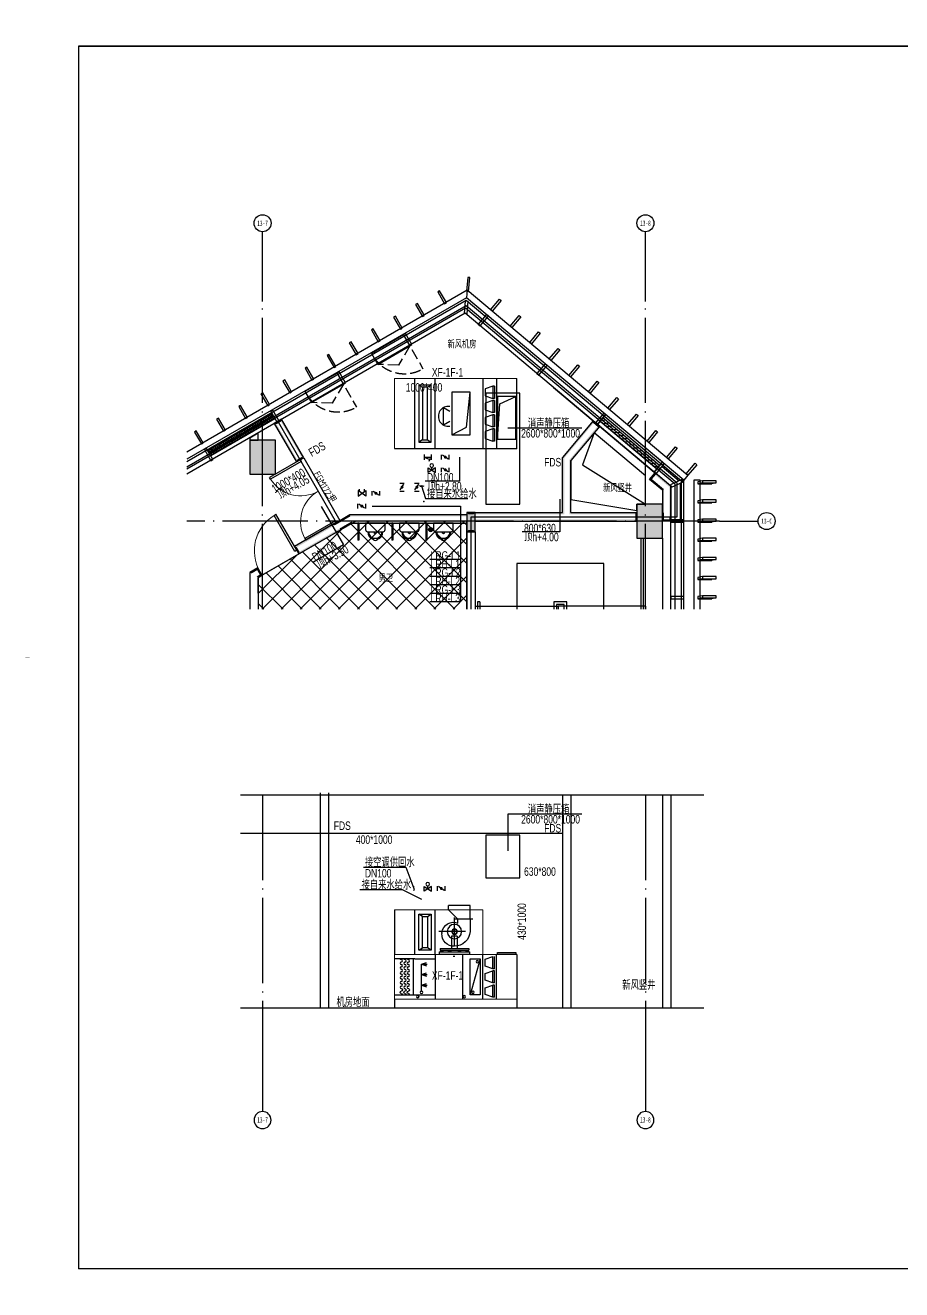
# Model space of a CAD drawing. Extents: x -777745 to 647905, y -207485 to 303235.
# Drawn here: x -395710 to -375105, y 169968 to 199671 of the extents above; entities that cross this region are included whole.
import ezdxf
from ezdxf.enums import TextEntityAlignment as Align

# ---------------------------------------------------------------- set-up
doc = ezdxf.new("R2010")
doc.units = 0
doc.header["$LTSCALE"] = 1000
doc.linetypes.add('13#楼幕墙$0$DASH', pattern=[0.35, 0.25, -0.1])
doc.linetypes.add('DOTE', pattern=[2.42, 2, -0.2, 0.02, -0.2])
doc.layers.get('0').update_dxf_attribs({"linetype": 'CONTINUOUS'})
doc.layers.get('Defpoints').update_dxf_attribs({"linetype": 'CONTINUOUS'})
for name, color, linetype in [('00-防烟分区', 4, 'CONTINUOUS'), ('01-标注_轴线坐标', 132, 'CONTINUOUS'), ('02-TEXT_标注', 130, 'CONTINUOUS'), ('02-TEXT_轴号', 7, 'CONTINUOUS'), ('13#楼幕墙$0$A-C_幕墙龙骨', 133, 'CONTINUOUS'), ('13#楼幕墙$0$A-C_玻璃幕墙', 140, 'CONTINUOUS'), ('13#楼幕墙$0$A-C_窗', 140, 'CONTINUOUS'), ('13#楼幕墙$0$A-TECH_结构', 21, 'CONTINUOUS'), ('13#楼幕墙$0$A-金属背板', 30, 'CONTINUOUS'), ('13#楼幕墙$0$D-铝板', 181, 'CONTINUOUS'), ('A-C_门', 150, 'CONTINUOUS'), ('A-E_栏杆', 232, 'CONTINUOUS'), ('A-E_电梯', 171, 'CONTINUOUS'), ('A-I_卫-洁具', 241, 'CONTINUOUS'), ('A-I_卫-隔断', 214, 'CONTINUOUS'), ('A-TECH_水', 3, 'CONTINUOUS'), ('A-TECH_结构', 21, 'CONTINUOUS'), ('A_AXIS-轴线', 36, 'DOTE'), ('A_STR-砌块墙', 121, 'CONTINUOUS'), ('A_STR-砼柱', 51, 'CONTINUOUS'), ('ACS_100', 2, 'CONTINUOUS'), ('ACS_COM_BZ', 3, 'CONTINUOUS'), ('ACS_KT_FM', 3, 'CONTINUOUS'), ('ACS_SFG_FM', 3, 'CONTINUOUS'), ('ACS_空调机组', 2, 'CONTINUOUS'), ('AXIS_TEXT', 7, 'CONTINUOUS'), ('DIM_SYMB', 3, 'CONTINUOUS'), ('DOOR_FIRE', 220, 'CONTINUOUS'), ('DOOR_FIRE_TEXT', 7, 'CONTINUOUS'), ('DUCT-新风标注', 3, 'CONTINUOUS'), ('DUCT-新风阀门', 7, 'CONTINUOUS'), ('PUB_HATCH', 8, 'CONTINUOUS'), ('PUB_WALL', 9, 'CONTINUOUS')]:
    doc.layers.add(name, color=color, linetype=linetype)
doc.layers.add('000套内', color=226, linetype='CONTINUOUS', lineweight=30, plot=False)
doc.layers.add('04-不打印_辅助线', color=165, linetype='CONTINUOUS', plot=False)
doc.styles.add('_TCH_AXIS', font='STXIHEI.TTF', dxfattribs={"width": 0.75})
doc.styles.add('COMPLEX', font='COMPLEX')
doc.styles.add('HZF', font='ROS', dxfattribs={"width": 0.75, "bigfont": 'JD'})
doc.styles.get("Standard").update_dxf_attribs({"font": 'ros.shx', "width": 0.8, "bigfont": 'jd.shx'})
doc.styles.add('图框-A1$0$Standard', font='gbenor.shx', dxfattribs={"bigfont": 'gbcbig.shx'})

# ---------------------------------------------------------------- blocks, each defined once
blk = doc.blocks.new('A-toilet-F2$0$A-toilet-F3$0$xb')
for p, q in [((-229, 152), (-229, 0)), ((-229, 0), (229, 0)), ((178, 203), (-178, 203)), ((229, 0), (229, 152))]:
    blk.add_line(p, q)
for centre, radius, start, end in [((-6, 210), 172, 106.6069, 182.1211), ((-6, 210), 146, 87.8789, 182.1211), ((0, 343), 63.5, 1.0707, 178.9293), ((6, 210), 146, 357.8789, 92.1211), ((6, 210), 172, 357.8789, 73.3931), ((-178, 152), 50.8, 90, 180), ((0, 203), 38.1, 0, 180), ((178, 152), 50.8, 0, 90)]:
    blk.add_arc(centre, radius, start, end)
blk = doc.blocks.new('13#楼幕墙$0$A$C7A413A1D')
blk.add_lwpolyline([(-70, -300), (-10, -300), (-10, 0), (-70, 0)], close=True)
blk = doc.blocks.new('*U68')
h = blk.add_hatch()
h.set_pattern_fill('ANSI31', color=256, scale=50)
h.set_pattern_definition([(45, (-56212.376, 120006.8), (-56.1266, 56.1266), [])])
h.paths.add_polyline_path([(-1740, 100), (0, 100), (0, 200), (-1740, 200)])
for points in [[(-1740, 0), (0, 0), (0, 300), (-1740, 300)], [(-1740, 100), (0, 100), (0, 200), (-1740, 200)]]:
    blk.add_lwpolyline(points, close=True)
blk = doc.blocks.new('13#楼幕墙$0$A$C2B4E24BF')
at = {"linetype": '13#楼幕墙$0$DASH'}
for points in [[(5, 50), (5, 920)], [(5, 300), (460, 557), (875, 300)]]:
    blk.add_lwpolyline(points, dxfattribs=at)
blk.add_lwpolyline([(5, 0), (875, 0), (875, 300), (5, 300)], close=True)
blk.add_arc((5, 50), 870, 0, 90, dxfattribs=at)
blk = doc.blocks.new('13#楼幕墙$0$llllei')
for p, q in [((325, 50), (0, 50)), ((0, 50), (0, 0)), ((0, 0), (325, 0)), ((325, 0), (325, 50))]:
    blk.add_line(p, q)
for points in [[(0, 50), (-105, 29)], [(-105, 29), (-105, -21)], [(0, 0), (-105, -21)], [(325, 0), (220, -21)], [(-105, -21), (220, -21)]]:
    blk.add_lwpolyline(points)
blk = doc.blocks.new('13#楼幕墙$0$eeeessew')
blk.add_lwpolyline([(50, 0), (0, 0), (0, 325), (50, 325)], close=True)
blk = doc.blocks.new('13#楼幕墙$0$ccdididi')
blk.add_lwpolyline([(50, 325), (0, 325), (0, 0), (50, 0)], close=True)
blk = doc.blocks.new('13#楼幕墙$0$$LinePat$岩棉板')
at = {"color": 0}
for p, q in [((0, -17), (12, -67)), ((12, -67), (24, -17))]:
    blk.add_line(p, q, dxfattribs=at)
for centre, start, end in [((12, -17), 0, 180), ((0, -67), 270, 0), ((24, -67), 180, 270)]:
    blk.add_arc(centre, 12, start, end, dxfattribs=at)
at = {"layer": 'Defpoints'}
blk.add_point((0, 0), dxfattribs=at)
at = {"layer": 'Defpoints', "color": 0}
blk.add_point((24, -84), dxfattribs=at)
blk = doc.blocks.new('*U69')
blk.add_lwpolyline([(1740, 0), (0, 0), (0, 150), (1740, 150)], close=True)
at = {"color": 8, "xscale": -1.812499998489748, "yscale": 1.782568518697715, "zscale": 1.782568518697715, "rotation": 180}
for p in [(0, 0), (43.5, 0), (87, 0), (130.5, 0), (174, 0), (217.5, 0), (261, 0), (304.5, 0), (348, 0), (391.5, 0), (435, 0), (478.5, 0), (522, 0), (565.5, 0), (609, 0), (652.5, 0), (696, 0), (739.5, 0), (783, 0), (826.5, 0), (870, 0), (913.5, 0), (957, 0), (1000.5, 0), (1044, 0), (1087.5, 0), (1131, 0), (1174.5, 0), (1218, 0), (1261.5, 0), (1305, 0), (1348.5, 0), (1392, 0), (1435.5, 0), (1479, 0), (1522.5, 0), (1566, 0), (1609.5, 0), (1653, 0), (1696.5, 0)]:
    blk.add_blockref('13#楼幕墙$0$$LinePat$岩棉板', p, dxfattribs=at)
blk = doc.blocks.new('_AXISO')
blk.add_circle((0, 0), 0.5)
at = {"layer": 'AXIS_TEXT', "style": 'COMPLEX', "width": 1.041667}
blk.add_attdef('A', text='', height=0.56, dxfattribs=at).set_placement((-0.25, -0.28), (0.25, -0.28), align=Align.FIT)
blk = doc.blocks.new('$DorLib2D$00000002')
for p, q in [((-0.5, 0), (-0.5, 0.4875)), ((-0.475, 0.4875), (-0.5, 0.4875)), ((-0.475, 0), (-0.475, 0.4875)), ((0.475, 0), (0.475, 0.4875)), ((0.475, 0.4875), (0.5, 0.4875)), ((0.5, 0), (0.5, 0.4875)), ((-0.5, 0), (-0.475, 0)), ((0.5, 0), (0.475, 0))]:
    blk.add_line(p, q)
at = {"lineweight": 13}
for centre, start, end in [((-0.4875, 0), 0, 88.53072), ((0.4875, 0), 91.46928, 180)]:
    blk.add_arc(centre, 0.4875, start, end, dxfattribs=at)
blk = doc.blocks.new('_FZH')
blk.add_lwpolyline([(-0.5, -0.5), (0.5, -0.5), (0.5, 0.5), (-0.5, 0.5)], close=True)
at = {"layer": 'PUB_HATCH'}
blk.add_solid([(-0.5, -0.5), (0.5, -0.5), (-0.5, 0.5), (0.5, 0.5)], dxfattribs=at)
blk = doc.blocks.new('$TwtSys$00000141')
for p, q in [((-94, 8), (-10, 92)), ((-94, 8), (-10, 92)), ((-87, -35), (35, 87)), ((-87, -35), (35, 87)), ((-66, -66), (66, 66)), ((-66, -66), (66, 66)), ((-32, -87), (88, 33)), ((-32, -87), (88, 33)), ((11, -92), (92, -11)), ((11, -92), (92, -11))]:
    blk.add_line(p, q)
blk.add_circle((0, 0), 94)
blk.add_circle((0, 0), 94)
blk = doc.blocks.new('A$C08000F8D')
at = {"layer": '04-不打印_辅助线'}
h = blk.add_hatch(dxfattribs=at)
h.set_pattern_fill('ANSI37', color=256, scale=200)
h.set_pattern_definition([(45, (-47076.14, -87019.9), (-224.5064, 224.5064), []), (135, (-47076.14, -87019.9), (-224.5064, -224.5064), [])])
edge = h.paths.add_edge_path()
edge.add_line((6224, -8687), (6224, -6620))
edge.add_line((6224, -6620), (3616, -6620))
edge.add_line((3616, -6620), (1324, -7943))
edge.add_line((1324, -7943), (1324, -8687))
at = {"layer": 'PUB_WALL'}
for points in [[(1872, -4230), (1699, -4330), (1754, -4344), (1858, -4284)], [(1699, -4330), (2220, -5232), (2235, -5177), (1754, -4344)], [(2393, -5132), (1872, -4230), (1858, -4284), (2339, -5117)], [(9196, -4266), (8474, -5128), (8514, -5142), (9227, -4292)], [(9350, -4395), (8674, -5200), (8634, -5186), (9319, -4369)], [(9350, -4395), (9196, -4266), (9171, -4297), (9324, -4426)], [(1724, -4720), (1124, -4720), (1164, -4760), (1684, -4760)], [(1124, -4720), (1124, -5520), (1164, -5480), (1164, -4760)], [(1724, -5520), (1724, -4720), (1684, -4760), (1684, -5480)], [(2220, -5232), (2393, -5132), (2339, -5117), (2235, -5177)], [(8474, -6420), (8474, -5128), (8514, -5142), (8514, -6460)], [(8674, -6420), (8674, -5200), (8634, -5186), (8634, -6460)], [(1124, -5520), (1724, -5520), (1684, -5480), (1164, -5480)], [(10523, -5641), (10652, -5488), (10683, -5513), (10554, -5667)], [(10824, -5893), (10523, -5641), (10549, -5610), (10864, -5874)], [(11024, -5800), (10652, -5488), (10626, -5518), (10984, -5819)], [(10824, -5893), (10824, -6420), (10864, -6460), (10864, -5874)], [(11024, -5800), (11024, -6520), (10984, -6520), (10984, -5819)], [(10824, -6220), (10224, -6220), (10264, -6260), (10784, -6260)], [(10224, -6220), (10224, -7020), (10264, -6980), (10264, -6260)], [(10824, -7020), (10824, -6220), (10784, -6260), (10784, -6980)], [(3243, -6604), (3476, -6470), (3487, -6510), (3229, -6659)], [(6224, -6510), (6224, -6470), (3476, -6470), (3487, -6510)], [(6424, -6420), (6224, -6420), (6264, -6460), (6384, -6460)], [(6224, -6420), (6224, -6870), (6264, -6830), (6264, -6460)], [(6424, -6870), (6424, -6420), (6384, -6460), (6384, -6830)], [(6424, -6420), (6424, -6460), (8514, -6460), (8474, -6420)], [(8674, -6420), (8634, -6460), (10224, -6460), (10224, -6420)], [(10224, -6420), (10184, -6420), (10184, -6620), (10224, -6620)], [(10824, -6420), (10824, -6460), (10864, -6460)], [(10824, -6420), (10824, -6620), (10864, -6620), (10864, -6420)], [(11024, -6520), (11024, -6620), (10984, -6620), (10984, -6520)], [(3070, -6704), (2176, -7220), (2231, -7235), (3125, -6719)], [(2276, -7393), (3257, -6827), (3237, -6793), (2291, -7339)], [(3070, -6704), (3243, -6604), (3229, -6659), (3125, -6719)], [(3257, -6827), (3529, -6670), (3519, -6630), (3237, -6793)], [(6224, -6670), (6224, -6630), (3519, -6630), (3529, -6670)], [(6224, -6870), (6424, -6870), (6384, -6830), (6264, -6830)], [(6424, -6580), (6424, -6620), (8574, -6620), (8574, -6580)], [(8574, -6620), (10224, -6620), (10224, -6580), (8574, -6580)], [(10824, -6620), (10824, -6620), (10864, -6620), (10864, -6580)], [(11024, -6620), (10824, -6620), (10824, -6580), (11024, -6580)], [(10824, -6620), (10864, -6580), (10824, -6580)], [(10224, -7020), (10824, -7020), (10784, -6980), (10264, -6980)], [(2176, -7220), (2276, -7393), (2291, -7339), (2231, -7235)], [(1310, -7720), (1124, -7828), (1164, -7851), (1296, -7775)], [(1410, -7893), (1310, -7720), (1296, -7775), (1356, -7879)], [(1324, -7943), (1410, -7893), (1356, -7879), (1284, -7920)]]:
    blk.add_hatch(color=256, dxfattribs=at).paths.add_polyline_path(points)
for p, q in [((1696, -6487), (1739, -6462)), ((2183, -7332), (1696, -6487)), ((2226, -7307), (1739, -6462)), ((2226, -7307), (2183, -7332))]:
    blk.add_line(p, q)
blk.add_lwpolyline([(1791, -4289), (3156, -6657)])
at = {"color": 1}
blk.add_lwpolyline([(1324, -8315), (1324, -7943)], dxfattribs=at)
at = {"lineweight": 13}
blk.add_arc((2205, -7319), 975, 121.4693, 210, dxfattribs=at)
at = {"layer": '000套内'}
for p, q in [((6213, -1567), (-356, -5353)), ((11174, -5730), (6213, -1567)), ((11174, -6520), (11174, -5730)), ((6324, -8687), (6324, -6520)), ((6324, -6520), (11174, -6520))]:
    blk.add_line(p, q, dxfattribs=at)
at = {"layer": '01-标注_轴线坐标'}
for p, q in [((1424, -1461), (1424, 177)), ((10424, -1461), (10424, 177)), ((12164, -6620), (13074, -6620))]:
    blk.add_line(p, q, dxfattribs=at)
at = {"layer": '04-不打印_辅助线'}
blk.add_lwpolyline([(6224, -8687), (6224, -6620), (3616, -6620), (1324, -7943), (1324, -8687)], dxfattribs=at)
at = {"layer": '13#楼幕墙$0$A-C_幕墙龙骨'}
blk.add_lwpolyline([(6222, -1752), (6172, -1747), (6198, -1449), (6248, -1453)], close=True, dxfattribs=at)
at = {"layer": '13#楼幕墙$0$A-C_玻璃幕墙'}
for p, q in [((6217, -1375), (-356, -5170)), ((6212, -1436), (-356, -5227)), ((11274, -5683), (6212, -1436)), ((11324, -5660), (6217, -1375)), ((6196, -1618), (-356, -5401)), ((11124, -5753), (6196, -1618)), ((11124, -8687), (11124, -5753)), ((11274, -8687), (11274, -5683)), ((11324, -8687), (11324, -5660)), ((11714, -6080), (11714, -5791))]:
    blk.add_line(p, q, dxfattribs=at)
at = {"layer": '13#楼幕墙$0$A-TECH_结构'}
blk.add_lwpolyline([(11024, -8687), (11024, -5800), (6185, -1740), (-356, -5516)], dxfattribs=at)
at = {"layer": '13#楼幕墙$0$A-金属背板'}
for p, q in [((10816, -5339), (11217, -5675)), ((11244, -5728), (11244, -6590))]:
    blk.add_line(p, q, dxfattribs=at)
at = {"layer": '13#楼幕墙$0$D-铝板'}
for points in [[(-356, -4997), (6233, -1192), (6217, -1375), (-356, -5170)], [(6233, -1192), (11420, -5545), (11324, -5660), (6217, -1375)], [(11714, -8687), (11714, -5660), (11564, -5660), (11564, -8687)]]:
    blk.add_lwpolyline(points, dxfattribs=at)
at = {"layer": 'A-C_门'}
blk.add_line((1410, -7893), (2276, -7393), dxfattribs=at)
at = {"layer": 'A-E_栏杆'}
for p, q in [((10314, -7020), (10314, -8687)), ((10374, -7020), (10374, -8687)), ((6474, -8520), (6474, -8687)), ((6534, -8520), (6474, -8520)), ((6534, -8520), (6534, -8687)), ((8274, -8520), (8274, -8687)), ((8574, -8520), (8274, -8520)), ((8334, -8580), (8334, -8687)), ((8514, -8580), (8334, -8580)), ((8514, -8687), (8514, -8580)), ((8574, -8687), (8574, -8520))]:
    blk.add_line(p, q, dxfattribs=at)
at = {"layer": 'A-E_电梯'}
for p, q in [((10824, -7020), (10824, -8687)), ((6424, -8620), (8374, -8620)), ((8374, -8620), (8374, -8687)), ((10424, -8620), (8374, -8620)), ((10424, -8620), (10424, -8687))]:
    blk.add_line(p, q, dxfattribs=at)
blk.add_lwpolyline([(10824, -7020), (10824, -8687)], dxfattribs=at)
at = {"layer": 'A-I_卫-隔断'}
for p, q in [((3661, -6670), (3661, -7070)), ((3686, -6670), (3661, -6670)), ((3686, -6670), (3686, -7070)), ((4461, -6670), (4461, -7070)), ((4486, -6670), (4461, -6670)), ((4486, -6670), (4486, -7070)), ((5261, -6670), (5261, -7070)), ((5286, -6670), (5261, -6670)), ((5286, -6670), (5286, -7070)), ((3686, -7070), (3661, -7070)), ((4486, -7070), (4461, -7070)), ((5286, -7070), (5261, -7070))]:
    blk.add_line(p, q, dxfattribs=at)
at = {"layer": 'A-TECH_结构'}
for p, q in [((6185, -1740), (-356, -5516)), ((11024, -5800), (6185, -1740)), ((11024, -8687), (11024, -5800))]:
    blk.add_line(p, q, dxfattribs=at)
at = {"layer": 'A_AXIS-轴线', "linetype": 'DOTE'}
for p, q in [((1424, -8687), (1424, -1461)), ((10424, -8687), (10424, -1461)), ((12164, -6620), (-356, -6620))]:
    blk.add_line(p, q, dxfattribs=at)
at = {"layer": 'A_STR-砌块墙'}
for p, q in [((1872, -4230), (1699, -4330)), ((1699, -4330), (2220, -5232)), ((2393, -5132), (1872, -4230)), ((9196, -4266), (8474, -5128)), ((9350, -4395), (8674, -5200)), ((9350, -4395), (9196, -4266)), ((2220, -5232), (2393, -5132)), ((8474, -6420), (8474, -5128)), ((8674, -6420), (8674, -5200)), ((10523, -5641), (10652, -5488)), ((10824, -5893), (10523, -5641)), ((11024, -5800), (10652, -5488)), ((10824, -5893), (10824, -6420)), ((11024, -5800), (11024, -6520)), ((3243, -6604), (3476, -6470)), ((3476, -6470), (6224, -6470)), ((6424, -6420), (8474, -6420)), ((8674, -6420), (10224, -6420)), ((11024, -6520), (11024, -6620)), ((3070, -6704), (2176, -7220)), ((2276, -7393), (3257, -6827)), ((3070, -6704), (3243, -6604)), ((3257, -6827), (3529, -6670)), ((3529, -6670), (6224, -6670)), ((6424, -6620), (8574, -6620)), ((8574, -6620), (10224, -6620)), ((10824, -6620), (10824, -6620)), ((11024, -6620), (10824, -6620)), ((6224, -6870), (6224, -8687)), ((6424, -6870), (6424, -8687)), ((2176, -7220), (2276, -7393)), ((1310, -7720), (1124, -7828)), ((1410, -7893), (1310, -7720)), ((1124, -7828), (1124, -8687)), ((1324, -7943), (1410, -7893)), ((1324, -7943), (1324, -8687))]:
    blk.add_line(p, q, dxfattribs=at)
blk.add_lwpolyline([(1324, -4558), (1124, -4673), (1124, -4720), (1324, -4720), (1324, -4558)], dxfattribs=at)
at = {"layer": 'DIM_SYMB'}
for points in [[(9221, -4548), (8674, -5200), (8674, -6112), (10224, -6371), (10224, -6220), (10424, -6220), (10424, -5557), (9221, -4548), (8948, -5298), (10424, -6220)], [(9449, -8687), (9449, -7620), (7399, -7620), (7399, -8687)]]:
    blk.add_lwpolyline(points, dxfattribs=at)
at = {"layer": '01-标注_轴线坐标'}
ref = blk.add_blockref('_AXISO', (1424, 377), dxfattribs=dict(at, xscale=400, yscale=400, zscale=400))
ref.add_attrib('A', '13-7', dxfattribs={"layer": '02-TEXT_轴号', "height": 126.1, "style": '_TCH_AXIS', "width": 0.743037}).set_placement((1299, 314), (1549, 314), align=Align.FIT)
ref = blk.add_blockref('_AXISO', (10424, 377), dxfattribs=dict(at, xscale=400, yscale=400, zscale=400))
ref.add_attrib('A', '13-8', dxfattribs={"layer": '02-TEXT_轴号', "height": 126.1, "style": '_TCH_AXIS', "width": 0.743037}).set_placement((10299, 314), (10549, 314), align=Align.FIT)
ref = blk.add_blockref('_AXISO', (13274, -6620), dxfattribs=dict(at, xscale=400, yscale=400, zscale=400))
ref.add_attrib('A', '13-C', dxfattribs={"layer": '02-TEXT_轴号', "height": 114.1, "style": '_TCH_AXIS', "width": 0.743037}).set_placement((13146, -6677), (13401, -6677), align=Align.FIT)
at = {"layer": '13#楼幕墙$0$A-C_幕墙龙骨'}
for p, rotation in [((6739, -1813), 319.9999999999213), ((4795, -2211), 29.95337307627282), ((8118, -2970), 319.9999999999213), ((3235, -3110), 29.95337307627282), ((1676, -4009), 29.95337307627282), ((9496, -4127), 319.9999999999213), ((116, -4907), 29.95337307627282), ((10875, -5284), 319.9999999999213), ((11007, -5764), 115.488553916933), ((11024, -6580), 90), ((11024, -8380), 90)]:
    blk.add_blockref('13#楼幕墙$0$A$C7A413A1D', p, dxfattribs=dict(at, rotation=rotation))
at = {"layer": '13#楼幕墙$0$A-C_玻璃幕墙', "rotation": 29.95337307636578}
blk.add_blockref('*U69', (207, -5086), dxfattribs=at)
at = {"layer": '13#楼幕墙$0$A-C_窗'}
for name, p, rotation in [('13#楼幕墙$0$A$C2B4E24BF', (4739, -2244), 209.9533730763658), ('13#楼幕墙$0$A$C2B4E24BF', (3179, -3142), 209.9533730763658), ('*U68', (9489, -4120), 140.0000000000023)]:
    blk.add_blockref(name, p, dxfattribs=dict(at, rotation=rotation))
at = {"layer": '13#楼幕墙$0$D-铝板'}
for name, p, rotation in [('13#楼幕墙$0$ccdididi', (6218, -1220), 354.9766865497638), ('13#楼幕墙$0$ccdididi', (5703, -1515), 29.95337307636523), ('13#楼幕墙$0$eeeessew', (6785, -1656), 320.000000000001), ('13#楼幕墙$0$ccdididi', (5184, -1814), 29.95337307636523), ('13#楼幕墙$0$ccdididi', (4664, -2114), 29.95337307636523), ('13#楼幕墙$0$eeeessew', (7245, -2042), 320.000000000001), ('13#楼幕墙$0$ccdididi', (4144, -2413), 29.95337307636523), ('13#楼幕墙$0$eeeessew', (7705, -2427), 320.000000000001), ('13#楼幕墙$0$ccdididi', (3624, -2713), 29.95337307636523), ('13#楼幕墙$0$eeeessew', (8164, -2813), 320.000000000001), ('13#楼幕墙$0$ccdididi', (3104, -3012), 29.95337307636523), ('13#楼幕墙$0$eeeessew', (8624, -3199), 320.000000000001), ('13#楼幕墙$0$ccdididi', (2584, -3312), 29.95337307636523), ('13#楼幕墙$0$ccdididi', (2064, -3612), 29.95337307636523), ('13#楼幕墙$0$eeeessew', (9083, -3584), 320.000000000001), ('13#楼幕墙$0$ccdididi', (1545, -3911), 29.95337307636523), ('13#楼幕墙$0$eeeessew', (9543, -3970), 320.000000000001), ('13#楼幕墙$0$ccdididi', (1025, -4211), 29.95337307636523), ('13#楼幕墙$0$eeeessew', (10003, -4356), 320.000000000001), ('13#楼幕墙$0$ccdididi', (505, -4510), 29.95337307636523), ('13#楼幕墙$0$ccdididi', (-15, -4810), 29.95337307636523), ('13#楼幕墙$0$eeeessew', (10462, -4741), 320.000000000001), ('13#楼幕墙$0$eeeessew', (10922, -5127), 320.000000000001), ('13#楼幕墙$0$eeeessew', (11382, -5513), 320.000000000001)]:
    blk.add_blockref(name, p, dxfattribs=dict(at, rotation=rotation))
for p in [(11764, -5724), (11764, -6174), (11764, -6624), (11764, -7074), (11764, -7524), (11764, -7974), (11764, -8424)]:
    blk.add_blockref('13#楼幕墙$0$llllei', p, dxfattribs=at)
at = {"layer": 'A-I_卫-洁具', "ltscale": 0.1, "rotation": 180}
for p in [(4074, -6670), (4874, -6670), (5674, -6670)]:
    blk.add_blockref('A-toilet-F2$0$A-toilet-F3$0$xb', p, dxfattribs=at)
at = {"layer": 'A-TECH_水', "xscale": 0.5, "yscale": 0.5, "zscale": 0.5, "rotation": 270}
blk.add_blockref('$TwtSys$00000141', (5374, -6820), dxfattribs=at)
at = {"layer": 'A_STR-砼柱'}
for p, xscale, yscale, zscale in [((1424, -5120), 600, 800, 800), ((10524, -6620), 600, 800, 800), ((6324, -6645), 200, 450, 450)]:
    blk.add_blockref('_FZH', p, dxfattribs=dict(at, xscale=xscale, yscale=yscale, zscale=zscale))
at = {"layer": 'DOOR_FIRE', "xscale": -1700, "yscale": -1700, "zscale": 200, "rotation": 299.9999999999999}
blk.add_blockref('$DorLib2D$00000002', (2732, -5918), dxfattribs=at)
at = {"layer": '02-TEXT_标注', "width": 0.75}
for s, p in [('新风机房', (5773, -2562)), ('新风竖井', (9430, -5938)), ('男卫', (4154, -8058))]:
    blk.add_text(s, height=173.6, dxfattribs=at).set_placement(p)
at = {"layer": 'DOOR_FIRE_TEXT', "style": '图框-A1$0$Standard'}
for s, p in [('FGM1723', (2623, -5506)), ('甲', (2955, -6072))]:
    blk.add_text(s, height=150, rotation=300, dxfattribs=at).set_placement(p)
blk = doc.blocks.new('xf-100')
at = {"layer": 'ACS_100'}
for p, q in [((1920, 1650), (1920, 0)), ((2400, 1650), (2400, 0))]:
    blk.add_line(p, q, dxfattribs=at)
blk.add_lwpolyline([(0, 1650), (0, 0)], dxfattribs=at)
at = {"layer": 'ACS_空调机组', "color": 2}
for p, q in [((480, 0), (480, 1650)), ((480, 0), (480, 1650)), ((800, 0), (800, 1650))]:
    blk.add_line(p, q, dxfattribs=at)
at = {"layer": 'ACS_空调机组', "color": 8}
for p, q in [((2099, 1445), (2015, 1495)), ((2305, 1495), (2015, 1495)), ((2015, 1495), (2015, 155)), ((2221, 1445), (2305, 1495)), ((2305, 155), (2305, 1495)), ((460, 1425), (399, 594)), ((530, 1187), (530, 1471)), ((530, 1471), (568, 1471)), ((568, 1187), (568, 1471)), ((750, 1408), (568, 1471)), ((568, 1187), (750, 1250)), ((750, 1250), (750, 1408)), ((1530, 1325), (1189, 1146)), ((2221, 1445), (2099, 1445)), ((2099, 1445), (2099, 205)), ((2221, 205), (2221, 1445)), ((530, 1187), (568, 1187)), ((530, 1137), (568, 1137)), ((530, 853), (530, 1137)), ((750, 1074), (568, 1137)), ((568, 853), (568, 1137)), ((568, 853), (750, 916)), ((750, 916), (750, 1074)), ((1189, 1146), (1100, 325)), ((1580, 1008), (1729, 1094)), ((1729, 1094), (1729, 689)), ((399, 594), (30, 425)), ((530, 853), (568, 853)), ((530, 519), (530, 803)), ((530, 803), (568, 803)), ((568, 519), (568, 803)), ((750, 740), (568, 803)), ((750, 582), (750, 740)), ((1580, 775), (1729, 689)), ((530, 519), (568, 519)), ((530, 469), (568, 469)), ((530, 185), (530, 469)), ((568, 519), (750, 582)), ((750, 406), (568, 469)), ((568, 185), (568, 469)), ((750, 248), (750, 406)), ((530, 185), (568, 185)), ((568, 185), (750, 248)), ((2015, 155), (2099, 205)), ((2015, 155), (2305, 155)), ((2099, 205), (2221, 205)), ((2305, 155), (2221, 205))]:
    blk.add_line(p, q, dxfattribs=at)
at = {"layer": 'ACS_空调机组', "color": 2, "const_width": 25}
for points in [[(0, 0), (0, 1650)], [(0, 1650), (2880, 1650)], [(800, 0), (800, 1650)], [(2880, 0), (2880, 1650)], [(2880, 0), (0, 0)]]:
    blk.add_lwpolyline(points, dxfattribs=at)
at = {"layer": 'ACS_空调机组', "color": 8}
for points in [[(30, 1425), (30, 425), (460, 425), (460, 1425)], [(1530, 325), (1530, 1325), (1100, 1325), (1100, 325)]]:
    blk.add_lwpolyline(points, close=True, dxfattribs=at)
blk.add_arc((1613, 891), 234, 261.9986, 98.0014, dxfattribs=at)
blk = doc.blocks.new('jrg')
for centre, radius, start, end in [((-1.87, 0), 0.375, 0, 180), ((-1.12, 0), 0.375, 180, 0), ((-0.37, 0), 0.375, 0, 180), ((0.39, 0.02), 0.393, 182.6822, 357.3178), ((1.16, 0), 0.375, 0, 180), ((1.92, 0.01), 0.38, 180.8965, 359.1035)]:
    blk.add_arc(centre, radius, start, end)
blk = doc.blocks.new('xf-100-1')
for centre, radius, start, end in [((2553, 220), 28.5, 90.8965, 269.1035), ((2554, 105), 29.5, 92.6822, 180.5291), ((2552, 163), 28.1, 270, 90), ((2633, 220), 28.5, 90.8965, 269.1035), ((2634, 105), 29.5, 92.6822, 180.5291), ((2632, 163), 28.1, 270, 90), ((2721, 221), 28.5, 90.8965, 269.1035), ((2722, 107), 29.5, 92.6822, 182.671), ((2720, 164), 28.1, 270, 90)]:
    blk.add_arc(centre, radius, start, end)
at = {"layer": 'ACS_100'}
for p, q in [((1920, 1050), (1920, 2100)), ((2400, 1050), (2400, 2100))]:
    blk.add_line(p, q, dxfattribs=at)
at = {"layer": 'ACS_KT_FM', "color": 8}
for centre, end in [((2552, 958), 332.1155), ((2632, 958), 332.1155), ((2720, 959), 329.5438)]:
    blk.add_arc(centre, 28.1, 270, end, dxfattribs=at)
at = {"layer": 'ACS_SFG_FM', "color": 8}
blk.add_line((1056, 1880), (1442, 1880), dxfattribs=at)
at = {"layer": 'ACS_空调机组', "color": 2}
for p, q in [((1100, 2100), (1100, 2200)), ((1100, 2200), (1607, 2200)), ((1607, 2100), (1607, 2200)), ((2880, 2100), (2880, 1050)), ((0, 1050), (0, 0)), ((454, 1100), (24, 1100)), ((24, 1100), (24, 1050)), ((25, 1050), (454, 1050)), ((454, 1050), (454, 1100)), ((480, 0), (480, 1050)), ((480, 0), (480, 1050)), ((800, 0), (800, 1050)), ((1280, 1050), (1280, 0)), ((1920, 1050), (1920, 0))]:
    blk.add_line(p, q, dxfattribs=at)
at = {"layer": 'ACS_空调机组', "color": 8}
for p, q in [((1100, 1880), (1100, 2100)), ((1386, 1880), (1607, 2100)), ((1041, 1880), (1456, 1880)), ((1060, 1880), (1437, 1880)), ((1100, 1880), (1100, 1589)), ((1386, 1790), (1386, 1880)), ((1469, 1255), (1469, 1923)), ((2099, 1945), (2015, 1995)), ((2305, 1995), (2015, 1995)), ((2015, 1995), (2015, 1155)), ((2221, 1945), (2099, 1945)), ((2099, 1945), (2099, 1205)), ((2221, 1945), (2305, 1995)), ((2221, 1205), (2221, 1945)), ((2305, 1155), (2305, 1995)), ((1207, 1589), (1837, 1589)), ((1765, 1570), (1765, 1543)), ((1130, 1189), (1130, 1153)), ((1809, 1189), (1130, 1189)), ((1409, 1483), (1409, 1189)), ((1409, 1483), (1536, 1483)), ((1536, 1483), (1536, 1189)), ((1809, 1189), (1809, 1153)), ((2015, 1155), (2099, 1205)), ((2099, 1205), (2221, 1205)), ((2305, 1155), (2221, 1205)), ((530, 717), (530, 1001)), ((750, 938), (568, 1001)), ((568, 717), (568, 1001)), ((750, 780), (750, 938)), ((861, 945), (1097, 105)), ((861, 945), (861, 105)), ((1097, 945), (861, 945)), ((1097, 105), (1097, 945)), ((1114, 1113), (1114, 1050)), ((1825, 1113), (1114, 1113)), ((1114, 1050), (1825, 1050)), ((1809, 1153), (1130, 1153)), ((1141, 1125), (1172, 1125)), ((1151, 1140), (1172, 1140)), ((1190, 1140), (1168, 1140)), ((1199, 1125), (1169, 1125)), ((1170, 1107), (1170, 1156)), ((1325, 1125), (1356, 1125)), ((1335, 1140), (1357, 1140)), ((1374, 1140), (1353, 1140)), ((1384, 1125), (1353, 1125)), ((1354, 1107), (1354, 1156)), ((1460, 1001), (1498, 1001)), ((1556, 1125), (1586, 1125)), ((1566, 1140), (1587, 1140)), ((1604, 1140), (1583, 1140)), ((1614, 1125), (1584, 1125)), ((1585, 1107), (1585, 1156)), ((1740, 1125), (1771, 1125)), ((1750, 1140), (1771, 1140)), ((1789, 1140), (1767, 1140)), ((1798, 1125), (1768, 1125)), ((1769, 1107), (1769, 1156)), ((1825, 1113), (1825, 1050)), ((2400, 945), (1920, 945)), ((2015, 1155), (2305, 1155)), ((2400, 945), (2865, 945)), ((2434, 105), (2434, 945)), ((530, 717), (568, 717)), ((530, 383), (530, 667)), ((530, 667), (568, 667)), ((568, 717), (750, 780)), ((568, 383), (568, 667)), ((750, 604), (568, 667)), ((750, 446), (750, 604)), ((2244, 827), (2109, 827)), ((2244, 827), (2127, 866)), ((2244, 827), (2127, 787)), ((2244, 578), (2127, 617)), ((2244, 189), (2244, 827)), ((530, 383), (568, 383)), ((530, 333), (568, 333)), ((530, 49), (530, 333)), ((568, 383), (750, 446)), ((750, 270), (568, 333)), ((568, 49), (568, 333)), ((2244, 578), (2109, 578)), ((2244, 328), (2109, 328)), ((2244, 578), (2127, 538)), ((2244, 328), (2127, 368)), ((2244, 328), (2127, 289)), ((530, 49), (568, 49)), ((568, 49), (750, 112)), ((750, 112), (750, 270)), ((861, 105), (1097, 105)), ((2880, 105), (1920, 105))]:
    blk.add_line(p, q, dxfattribs=at)
at = {"layer": 'ACS_空调机组', "color": 2, "const_width": 25}
for points in [[(800, 1050), (800, 2100)], [(2880, 2100), (800, 2100)], [(1295, 2100), (2880, 2100)], [(2880, 1050), (2880, 2100)], [(0, 1050), (0, 0)], [(0, 1050), (2880, 1050)], [(2880, 1050), (0, 1050)], [(2880, 1050), (865, 1050)], [(2880, 1050), (2880, 0)], [(0, 0), (2880, 0)]]:
    blk.add_lwpolyline(points, dxfattribs=at)
at = {"layer": 'ACS_空调机组', "color": 8}
for points in [[(1151, 1153), (1151, 1140), (1141, 1125), (1141, 1113)], [(1190, 1153), (1190, 1140), (1199, 1125), (1199, 1113)], [(1335, 1153), (1335, 1140), (1325, 1125), (1325, 1113)], [(1374, 1153), (1374, 1140), (1384, 1125), (1384, 1113)], [(1566, 1153), (1566, 1140), (1556, 1125), (1556, 1113)], [(1604, 1153), (1604, 1140), (1614, 1125), (1614, 1113)], [(1750, 1153), (1750, 1140), (1740, 1125), (1740, 1113)], [(1789, 1153), (1789, 1140), (1798, 1125), (1798, 1113)]]:
    blk.add_lwpolyline(points, dxfattribs=at)
for centre, radius in [((1470, 1589), 169), ((1467, 1586), 63.6), ((1467, 1586), 53.7), ((932, 882), 28.4), ((1031, 164), 28.4), ((1237, 59), 28.4), ((2244, 160), 28.4), ((2331, 61), 28.4)]:
    blk.add_circle(centre, radius, dxfattribs=at)
for centre, radius, start, end in [((1490, 1532), 277, 7.7643, 111.8456), ((1471, 1617), 372, 184.4351, 269.7278), ((1483, 1527), 282, 267.2168, 3.3402)]:
    blk.add_arc(centre, radius, start, end, dxfattribs=at)
at = {"layer": 'ACS_KT_FM', "color": 8, "xscale": -75, "yscale": 75, "zscale": 75, "rotation": 270}
for p in [(2552, 758), (2632, 758), (2720, 759), (2552, 417), (2632, 417), (2720, 418)]:
    blk.add_blockref('jrg', p, dxfattribs=at)
blk = doc.blocks.new('Yxglq')
for p, q in [((0, 1.07), (0, -1.07)), ((0, 0), (2.37, -1.03)), ((0, 0), (2.99, 0)), ((2.99, 1.07), (2.99, -1.07)), ((2.09, -1.61), (2.71, -0.35))]:
    blk.add_line(p, q)
blk = doc.blocks.new('HDDF')
for p, q in [((-2.47, 1.45), (-2.47, -1.4)), ((1.78, 1.22), (-1.78, -1.17)), ((2.47, 1.45), (2.47, -1.4))]:
    blk.add_line(p, q)
at = {"const_width": 0.944}
blk.add_lwpolyline([(-0.47, 0, 1), (0.47, 0, 1)], format="xyb", close=True, dxfattribs=at)
blk = doc.blocks.new('phf')
for p, q in [((-1.5, 1.12), (1.5, -1.12)), ((1.5, 1.12), (-1.5, -1.12)), ((-1.5, -1.12), (-1.5, 1.12)), ((1.5, -1.12), (1.5, 1.12)), ((-1.01, -0.76), (-1.01, -1.64)), ((1.01, -0.76), (1.01, -1.64))]:
    blk.add_line(p, q)
blk = doc.blocks.new('图框-A1')
for points, const_width in [([(0, 0), (841, 0), (841, 594), (0, 594)], 0.05), ([(766, 584), (25, 584), (25, 10), (766, 10)], 0.5)]:
    blk.add_lwpolyline(points, close=True, dxfattribs=dict(const_width=const_width))
at = {"const_width": 0.05}
blk.add_lwpolyline([(0, 297), (2, 297)], dxfattribs=at)

msp = doc.modelspace()

# ---------------------------------------------------------------- linework, layer by layer
for p, q in [((-386238.5, 189273.9, 1900), (-386066.8, 189166.7, 1900)), ((-386238.5, 189166.7, 1900), (-386238.5, 189273.9, 1900)), ((-386066.8, 189273.9, 1900), (-386238.5, 189166.7, 1900)), ((-386152.7, 189220.3, 1900), (-386152.7, 189284.7, 1900)), ((-386066.8, 189166.7, 1900), (-386066.8, 189273.9, 1900)), ((-386333.8, 179440.9), (-386162.2, 179333.7)), ((-386333.8, 179333.7), (-386333.8, 179440.9)), ((-386162.2, 179440.9), (-386333.8, 179333.7)), ((-386248, 179387.3), (-386248, 179451.6)), ((-386162.2, 179333.7), (-386162.2, 179440.9))]:
    msp.add_line(p, q)
at = {"extrusion": (0, 0, -1)}
for centre in [(-386152.7, 189327.6, 1900), (-386248, 179494.6)]:
    msp.add_ellipse(centre, major_axis=(30.3, 30.3), ratio=1, start_param=3.9269908, end_param=10.2101761, dxfattribs=at)
at = {"layer": '00-防烟分区'}
for p, q in [((-383291.7, 191161.7), (-382358.2, 190378.4)), ((-389161.4, 189513), (-388311.4, 188040.7))]:
    msp.add_line(p, q, dxfattribs=at)
at = {"layer": '00-防烟分区', "color": 8}
msp.add_line((-390648.3, 180692), (-383080.8, 180692), dxfattribs=at)
at = {"layer": '00-防烟分区'}
for p in [(-386408, 188843.6, 900), (-386339.1, 188480.2)]:
    msp.add_point(p, dxfattribs=at)
at = {"layer": '01-标注_轴线坐标'}
for p, q in [((-390130.8, 175791.7), (-390130.8, 174153.6)), ((-381130.8, 175791.7), (-381130.8, 174153.6))]:
    msp.add_line(p, q, dxfattribs=at)
at = {"layer": 'A_AXIS-轴线', "linetype": 'DOTE'}
for p, q in [((-390130.8, 181592), (-390130.8, 175791.7)), ((-381130.8, 181592), (-381130.8, 175791.7))]:
    msp.add_line(p, q, dxfattribs=at)
at = {"layer": 'A_STR-砌块墙'}
for p, q in [((-388777.2, 181642), (-388777.2, 176592)), ((-388577.2, 181642), (-388577.2, 176592)), ((-383080.8, 181592), (-383080.8, 176592)), ((-382880.8, 181592), (-382880.8, 176592)), ((-380730.8, 181592), (-380730.8, 176592)), ((-380530.8, 181592), (-380530.8, 176592))]:
    msp.add_line(p, q, dxfattribs=at)
at = {"layer": 'ACS_COM_BZ'}
msp.add_lwpolyline([(-394458.4, 170469.4), (-357408.4, 170469.4), (-357408.4, 199177.2), (-394458.4, 199177.2)], close=True, dxfattribs=at)
at = {"layer": 'DUCT-新风标注'}
for p, q in [((-382626.8, 190204.4), (-384366.9, 190204.4)), ((-385497, 188961.6, 248.6), (-385497, 189525, 1900)), ((-385497, 188961.6), (-386309.3, 188961.6)), ((-386394.3, 188850.2, 900), (-386302.9, 188552.1)), ((-388751, 188364.2), (-388231.9, 187465.1)), ((-387553.5, 188375), (-385474.9, 188375)), ((-386302.9, 188552.1), (-385307.4, 188552.1)), ((-385474.9, 188375), (-385474.9, 186123.7)), ((-383138.8, 188537.5), (-383138.8, 187768)), ((-383138.8, 187768), (-384026.4, 187768)), ((-388231.9, 187465.1), (-388935.3, 187059)), ((-385474.9, 187123.7), (-386195.5, 187123.7)), ((-385474.9, 186923.7), (-386195.5, 186923.7)), ((-385474.9, 186723.7), (-386195.5, 186723.7)), ((-385474.9, 186523.7), (-386195.5, 186523.7)), ((-385474.9, 186323.7), (-386195.5, 186323.7)), ((-385474.9, 186123.7), (-386195.5, 186123.7)), ((-382626.8, 181137.4), (-384366.9, 181137.4)), ((-384366.9, 181137.4), (-384366.9, 180275.1)), ((-387761.7, 179896.1), (-386766.1, 179896.1)), ((-386766.1, 179896.1), (-386578.1, 179395.8, 1900)), ((-387841.1, 179367.5), (-386845.5, 179367.5)), ((-386845.5, 179367.5), (-386394.3, 179142, 1000))]:
    msp.add_line(p, q, dxfattribs=at)
for points in [[(-386445.5, 188858.5, 900), (-386411.4, 188841.9, 900), (-386377.3, 188858.5, 900), (-386343.2, 188841.9, 900)], [(-386567.4, 179443.1, 1900), (-386584, 179409, 1900), (-386567.4, 179374.9, 1900), (-386584, 179340.8, 1900)]]:
    msp.add_spline(points, degree=3, dxfattribs=at)
at = {"layer": 'DUCT-新风阀门'}
for p, q in [((-390648.3, 181592), (-379760.3, 181592)), ((-387030.8, 176792), (-387030.8, 176592)), ((-384150.8, 176792), (-384150.8, 176592)), ((-390648.3, 176592), (-379760.3, 176592))]:
    msp.add_line(p, q, dxfattribs=at)
at = {"layer": 'DUCT-新风阀门', "elevation": 2715}
msp.add_lwpolyline([(-384080.8, 188425), (-384080.8, 191025), (-384880.8, 191025), (-384880.8, 188425)], close=True, dxfattribs=at)
at = {"layer": 'DUCT-新风阀门'}
msp.add_lwpolyline([(-384080.8, 179642), (-384080.8, 180642), (-384880.8, 180642), (-384880.8, 179642)], close=True, dxfattribs=at)

# ---------------------------------------------------------------- block references
at = {"xscale": 50, "yscale": 50, "zscale": 50}
msp.add_blockref('图框-A1', (-395708.4, 169969.4), dxfattribs=at)
at = {"layer": '00-防烟分区'}
msp.add_blockref('A$C08000F8D', (-391554.6, 194644.9), dxfattribs=at)
at = {"layer": '00-防烟分区', "rotation": 180}
msp.add_blockref('xf-100', (-384150.8, 191375), dxfattribs=at)
at = {"layer": '00-防烟分区', "xscale": -1}
msp.add_blockref('xf-100-1', (-384150.8, 176792), dxfattribs=at)
at = {"layer": '01-标注_轴线坐标'}
ref = msp.add_blockref('_AXISO', (-390130.8, 173953.6), dxfattribs=dict(at, xscale=-400, yscale=400, zscale=400, rotation=180))
ref.add_attrib('A', '13-7', dxfattribs={"layer": '02-TEXT_轴号', "height": 126.06, "style": '_TCH_AXIS', "width": 0.743037}).set_placement((-390255.8, 173895.4), (-390005.8, 173895.4), align=Align.FIT)
ref = msp.add_blockref('_AXISO', (-381130.8, 173953.6), dxfattribs=dict(at, xscale=-400, yscale=400, zscale=400, rotation=180))
ref.add_attrib('A', '13-8', dxfattribs={"layer": '02-TEXT_轴号', "height": 126.06, "style": '_TCH_AXIS', "width": 0.743037}).set_placement((-381255.8, 173895.4), (-381005.8, 173895.4), align=Align.FIT)
at = {"layer": 'ACS_KT_FM', "xscale": 56.25, "yscale": 56.25, "zscale": 0.5625}
msp.add_blockref('Yxglq', (-386335.8, 189525, 1900), dxfattribs=at)
at = {"layer": 'ACS_KT_FM'}
for name, p, xscale, yscale, zscale, rotation in [('HDDF', (-385833.8, 189525.9, 1900), -37.5, 37.5, 37.5, 180), ('HDDF', (-385833.8, 189225.9, 1900), -37.5, 37.5, 37.5, 180), ('HDDF', (-386852.6, 188821.3, 1900), -37.5, 37.5, 37.5, 90), ('HDDF', (-386502.6, 188821.3, 1900), -37.5, 37.5, 37.5, 90), ('phf', (-387795.5, 188675, 1900), 60, 60, 0.6000000000000001, 180), ('HDDF', (-387465.4, 188675.9, 1900), -37.5, 37.5, 37.5, 180), ('HDDF', (-387798.1, 188375.9, 1900), -37.5, 37.5, 37.5, 180), ('HDDF', (-385929.1, 179392.9), -37.5, 37.5, 37.5, 180)]:
    msp.add_blockref(name, p, dxfattribs=dict(at, xscale=xscale, yscale=yscale, zscale=zscale, rotation=rotation))

# ---------------------------------------------------------------- texts
at = {"layer": 'DUCT-新风标注', "style": 'HZF', "width": 0.75}
for s, p in [('XF-1F-1', (-386150.3, 191419.2, 2715)), ('1000*400', (-386764.7, 191064.3, 5365)), ('消声静压箱', (-383895.1, 190209.1, 2715)), ('2600*800*1000', (-384052.2, 189986.2, 2715)), ('FDS', (-383511.4, 189307.7, -5430)), ('顶h+2.80', (-386266.8, 188743.3, 2715)), ('DN100', (-386266.8, 188953.5, 2715)), ('接自来水给水', (-386266.8, 188552.1)), ('顶h+4.00', (-383984, 187549.7, 2715)), ('800*630', (-383984, 187759.9, 2715)), ('LRG-L1', (-386179.4, 187115.6, 2715)), ('LRH-L1', (-386179.4, 186915.6, 2715)), ('LRG-L2', (-386179.4, 186715.6, 2715)), ('LRH-L2', (-386179.4, 186515.6, 2715)), ('LRG-L3', (-386179.4, 186315.6, 2715)), ('LRH-L3', (-386179.4, 186115.6, 2715)), ('消声静压箱', (-383895.1, 181142, 2715)), ('FDS', (-388458.1, 180768.2)), ('2600*800*1000', (-384052.2, 180919.1, 2715)), ('FDS', (-383511.4, 180709.6, -8400)), ('400*1000', (-387937, 180442, 3070)), ('接空调供回水', (-387725.6, 179896.1)), ('DN100', (-387725.6, 179651.8)), ('630*800', (-383984, 179690.7, 2715)), ('接自来水给水', (-387804.9, 179367.5)), ('XF-1F-1', (-386150.3, 177250.4, 2715)), ('新风竖井', (-381674.1, 177015.9)), ('机房地面', (-388394.1, 176610.1))]:
    msp.add_text(s, height=200, dxfattribs=at).set_placement(p)
for s, rotation, p in [('FDS', 29.95337, (-388974.9, 189527.5)), ('1000*400', 29.95337, (-389845, 188673.9)), ('顶h+4.05', 29.95337, (-389712.1, 188534.2)), ('DN100', 30, (-388894.5, 187073.2, 2715)), ('顶h+3.50', 30, (-388789.4, 186891.2, 2715)), ('430*1000', 90, (-383937.3, 178187.9, 2715))]:
    msp.add_text(s, height=200, rotation=rotation, dxfattribs=at).set_placement(p)

doc.saveas('drawing.dxf')
